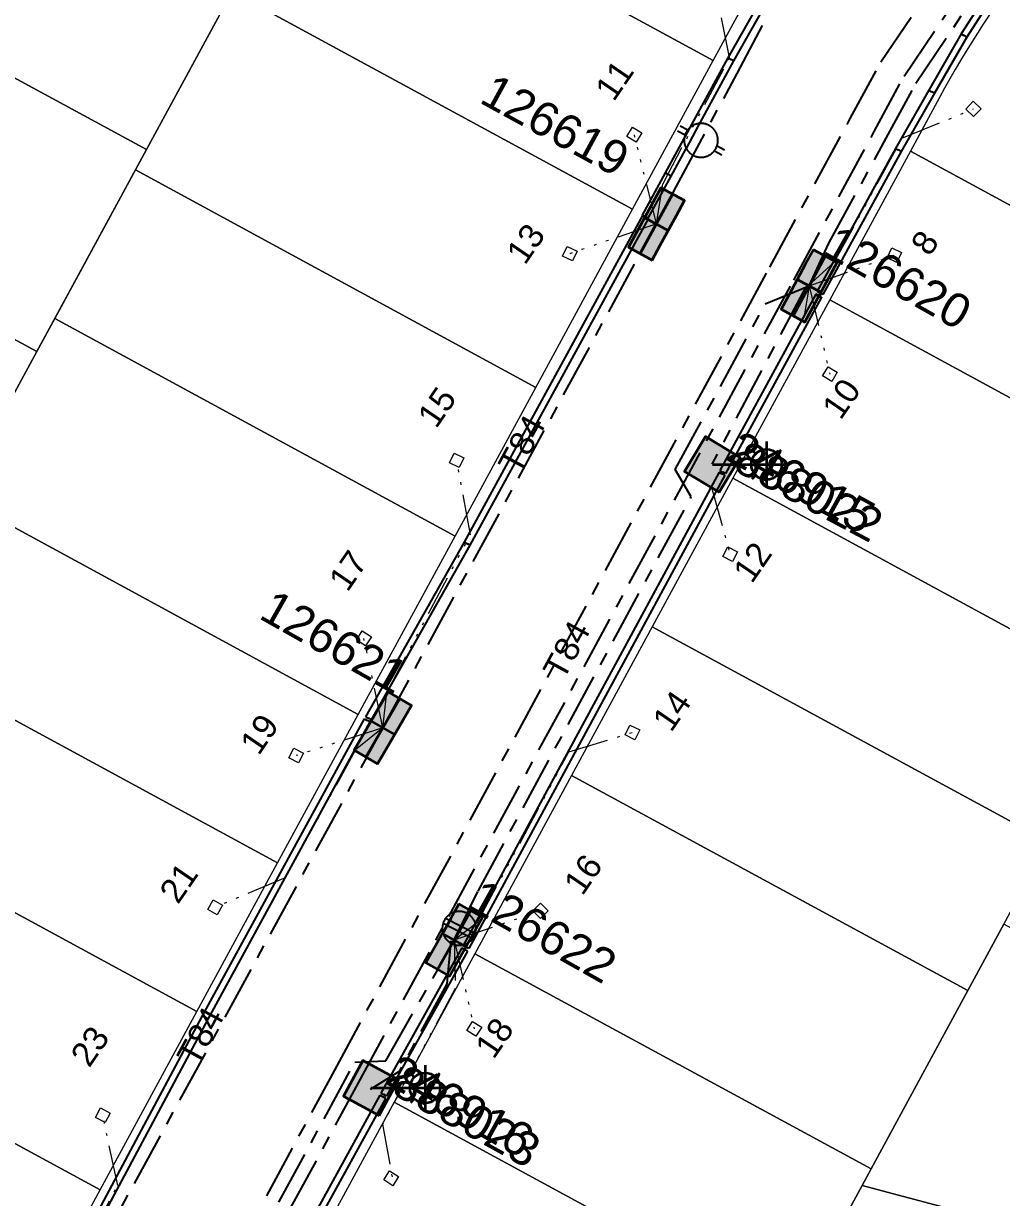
# Model space of a CAD drawing. Header units: metres. Extents: x 293418 to 294566, y 6233478 to 6234177.
# Drawn here: x 293727.5 to 293799.8, y 6233604.6 to 6233691.3 of the extents above; entities that cross this region are included whole.
import ezdxf
from ezdxf.enums import TextEntityAlignment as Align

# ---------------------------------------------------------------- set-up
doc = ezdxf.new("R2010")
doc.units = ezdxf.units.M
doc.linetypes.add('Cable Exist UG', pattern=[7, 4, -1, 1, -1])
doc.linetypes.add('PHANTOMX2', pattern=[6.6, 3, -0.75, 0.2, -0.75, 0.2, -0.75, 0.2, -0.75])
doc.layers.get('0').update_dxf_attribs({"color": 6})
for name, color, linetype, lineweight in [('_User_LV_Exist', 5, 'Continuous', 35), ('Cadastre Land Parcels_SP_EXT', 118, 'Continuous', 15), ('Mains_HV_EXT', 13, 'Continuous', 25), ('Mains_LV_EXT', 163, 'Continuous', 25), ('Mains_LV_SL_EXT', 135, 'Continuous', 25), ('Services_SP_EXT', 42, 'PHANTOMX2', 20)]:
    doc.layers.add(name, color=color, linetype=linetype, lineweight=lineweight)
for name, color, linetype in [('Duct_SP_EXT', 30, 'Continuous'), ('Equip_LV_EXT', 7, 'Continuous'), ('Equip_SP_SL_EXT', 7, 'Continuous'), ('SupportsUG_SP_LV_EXT', 7, 'Continuous'), ('SupportsUG_SP_LV_SL_EXT', 7, 'Continuous')]:
    doc.layers.add(name, color=color, linetype=linetype)
doc.layers.add('Features_HIDE', color=1, linetype='Continuous', plot=False)
doc.styles.add('COLUMN_LABEL', font='arial.ttf', dxfattribs={"height": 2})
doc.styles.add('iecARIAL', font='arial.ttf', dxfattribs={"height": 2})
doc.styles.add('POLE_LABEL', font='arial.ttf', dxfattribs={"height": 2})
doc.styles.add('SL_LABEL', font='arial.ttf', dxfattribs={"height": 2})
doc.styles.get("Standard").update_dxf_attribs({"font": 'arial.ttf'})

# ---------------------------------------------------------------- blocks, each defined once
blk = doc.blocks.new('SL_LANTERN_EXT')
at = {"flags": 9}
for tag, p in [('LRATECODE', (-7.4, 0)), ('LOUTREACHVOCAB', (-7.2, 0)), ('LOUTREACH', (-7, 0)), ('LANTNUMBER', (-6.6, 0)), ('LNEW', (-6.4, 0)), ('LMASTVOCAB', (-6.2, 0)), ('LMAST', (-6, 0)), ('LLAMPVOCAB', (-5.8, 0)), ('LLAMP', (-5.6, 0)), ('LEXIST', (-5.4, 0)), ('LCHARGE3PERCENT', (-5.2, 0)), ('LCHARGE3', (-5, 0)), ('LCHARGE2PERCENT', (-4.8, 0)), ('LCHARGE2', (-4.6, 0)), ('LCHARGE1PERCENT', (-4.4, 0)), ('LCHARGE1', (-4.2, 0)), ('LCATEGORY', (-4, 0)), ('LBRACKETVOCAB', (-3.8, 0)), ('LBRACKET', (-3.6, 0)), ('LKINGHEIGHT', (-3.4, 0)), ('CREPLACE', (-3.2, 0)), ('CREMOVE', (-3, 0)), ('CNUMBER', (-2.8, 0)), ('CNEW', (-2.6, 0)), ('CEXIST', (-2.4, 0)), ('USAGE', (-2.2, 0)), ('STATE', (-2, 0)), ('OWNED_BY', (-1.8, 0)), ('ORIENTATION', (-1.6, 0)), ('OPERATING_VOLTAGE', (-1.4, 0)), ('NO_PHASES', (-1.2, 0)), ('LANTERN_TYPE', (-1, 0)), ('LANTERN_PURPOSE', (-0.8, 0)), ('CONTROL_TYPE', (-0.6, 0)), ('CONSTRUCTED_VOLTAGE', (-0.4, 0))]:
    blk.add_attdef(tag, text='', height=0.001, rotation=270, dxfattribs=at).set_placement(p, align=Align.MIDDLE_LEFT)
at = {"style": 'SL_LABEL', "flags": 9}
blk.add_attdef('STREET_CODE', text='', height=0.001, rotation=270, dxfattribs=at).set_placement((0.001, 0), align=Align.MIDDLE_LEFT)
at = {"flags": 1}
blk.add_attdef('Z', (0, 0), '', height=0.001, rotation=270, dxfattribs=at)
at = {"width": 0.9}
blk.add_attdef('LNUMBER', text='', height=1, dxfattribs=at).set_placement((7, -1), align=Align.MIDDLE_LEFT)
at = {"flags": 9}
for tag, p in [('LREMOVE', (0, -7.6)), ('LREPLACE', (0, -7.8)), ('LTYPE', (0, -8)), ('LTYPEVOCAB', (0, -8.2)), ('LEGEND', (0, -8.4)), ('SUBURB', (0, -8.6)), ('STREETNAME', (0, -8.8)), ('LOCATION', (0, -9)), ('NOTES', (0, -9.2)), ('MAINTAINED_BY', (0, -9.863))]:
    blk.add_attdef(tag, text='', height=0.001, dxfattribs=at).set_placement(p, align=Align.MIDDLE_LEFT)
blk.add_attdef('OPERATED_BY', (0, -9.607), '', height=0.001, dxfattribs=at)
at = {"layer": 'Features_HIDE', "width": 0.9}
blk.add_attdef('ASSET_NUM', text='', height=1, dxfattribs=at).set_placement((7, 1), align=Align.MIDDLE_LEFT)
blk.add_wipeout([(5.688, 0), (5.061, -1.061), (4, -1.688), (2.939, -1.061), (2.313, 0), (2.939, 1.061), (4, 1.687), (5.061, 1.061)])
for p, q in [((2.939, 1.061), (3.205, 0.795)), ((4, 1.687), (4, 0)), ((5.061, 1.061), (4.795, 0.795)), ((0, 0), (4, 0)), ((2.939, -1.061), (3.205, -0.795)), ((4, 0), (5.688, 0)), ((4, 0), (4, -1.688)), ((5.061, -1.061), (4.795, -0.795))]:
    blk.add_line(p, q)
blk.add_circle((4, 0), 1.125)
blk = doc.blocks.new('CCP_EXT')
at = {"flags": 9}
for tag, p in [('STATE', (0, -1.8)), ('USAGE', (0, -1.2)), ('LEGEND', (0, -1.4)), ('LIFE_SUPPORT', (0, -1.6)), ('NOTES', (0, -2))]:
    blk.add_attdef(tag, text='', height=0.2, dxfattribs=at).set_placement(p, align=Align.MIDDLE_LEFT)
blk.add_wipeout([(0, 0.566), (0.566, 0), (0, -0.566), (-0.566, 0)])
blk.add_lwpolyline([(-0.566, 0), (0, 0.566), (0.566, 0), (0, -0.566), (-0.566, 0)])
at = {"flags": 1}
blk.add_attdef('Z', (0, 0), '', height=0.2, dxfattribs=at)
at = {"flags": 9}
for tag, p in [('CCP_TYPE', (0, 0)), ('OPERATING_VOLTAGE', (0, -0.6)), ('ORIENTATION', (0, -0.8)), ('CONSTRUCTED_VOLTAGE', (0, -0.2)), ('NO_PHASES', (0, -0.4)), ('OWNED_BY', (0, -1))]:
    blk.add_attdef(tag, text='', height=0.2, dxfattribs=at).set_placement(p, align=Align.MIDDLE_LEFT)
blk = doc.blocks.new('LV_UG_LINKS_OPEN_EXT')
at = {"layer": 'Equip_LV_EXT'}
for tag, height, flags, p in [('OPERATING_VOLTAGE', 0.2, 9, (3, -2.6)), ('CONSTRUCTED_VOLTAGE', 0.167, 9, (3.167, -1.833)), ('NO_PHASES', 0.167, 9, (3.167, -2)), ('ORIENTATION', 0.2, 9, (3, -2.8)), ('STATE', 0.2, 9, (3, -3)), ('SWITCH_TYPE', 0.2, 9, (3, -3.2)), ('USAGE', 0.2, 9, (3, -3.4)), ('OWNED_BY', 0.2, 9, (3, -3.8)), ('OPERATED_BY', 0.2, 9, (3, -4)), ('NOTES', 0.2, 9, (3, -3.6)), ('MAINTAINED_BY', 0.2, 9, (3, -4.2)), ('NUMBER_OF_PHASES', 0.2, 9, (3, -4.4)), ('TYPE', 0.2, 9, (3, -4.6)), ('Z', 0.2, 1, (3, -4.8))]:
    blk.add_attdef(tag, text='', height=height, dxfattribs=dict(at, flags=flags)).set_placement(p, align=Align.MIDDLE_LEFT)
blk.add_wipeout([(4, 1.25), (3.969, 1.25), (3.939, 1.248), (3.908, 1.247), (3.877, 1.244), (3.847, 1.241), (3.817, 1.236), (3.786, 1.232), (3.756, 1.226), (3.726, 1.22), (3.696, 1.213), (3.667, 1.205), (3.637, 1.196), (3.608, 1.187), (3.579, 1.177), (3.55, 1.166), (3.522, 1.155), (3.493, 1.143), (3.466, 1.13), (3.438, 1.117), (3.411, 1.102), (3.384, 1.088), (3.357, 1.072), (3.331, 1.056), (3.306, 1.039), (3.28, 1.022), (3.255, 1.004), (3.231, 0.985), (3.207, 0.966), (3.184, 0.947), (3.161, 0.926), (3.138, 0.905), (3.116, 0.884), (3.095, 0.862), (3.074, 0.839), (3.053, 0.816), (3.034, 0.793), (3.015, 0.769), (2.996, 0.745), (2.978, 0.72), (2.961, 0.694), (2.944, 0.669), (2.928, 0.643), (2.912, 0.616), (2.898, 0.589), (2.883, 0.562), (2.87, 0.534), (2.857, 0.507), (2.845, 0.478), (2.834, 0.45), (2.823, 0.421), (2.813, 0.392), (2.804, 0.363), (2.795, 0.333), (2.787, 0.304), (2.78, 0.274), (2.774, 0.244), (2.768, 0.214), (2.764, 0.183), (2.759, 0.153), (2.756, 0.123), (2.753, 0.092), (2.752, 0.061), (2.75, 0.031), (2.75, 0), (2.75, -0.031), (2.752, -0.061), (2.753, -0.092), (2.756, -0.123), (2.759, -0.153), (2.764, -0.183), (2.768, -0.214), (2.774, -0.244), (2.78, -0.274), (2.787, -0.304), (2.795, -0.333), (2.804, -0.363), (2.813, -0.392), (2.823, -0.421), (2.834, -0.45), (2.845, -0.478), (2.857, -0.507), (2.87, -0.534), (2.883, -0.562), (2.898, -0.589), (2.912, -0.616), (2.928, -0.643), (2.944, -0.669), (2.961, -0.694), (2.978, -0.72), (2.996, -0.745), (3.015, -0.769), (3.034, -0.793), (3.053, -0.816), (3.074, -0.839), (3.095, -0.862), (3.116, -0.884), (3.138, -0.905), (3.161, -0.926), (3.184, -0.947), (3.207, -0.966), (3.231, -0.985), (3.255, -1.004), (3.28, -1.022), (3.306, -1.039), (3.331, -1.056), (3.357, -1.072), (3.384, -1.088), (3.411, -1.102), (3.438, -1.117), (3.466, -1.13), (3.493, -1.143), (3.522, -1.155), (3.55, -1.166), (3.579, -1.177), (3.608, -1.187), (3.637, -1.196), (3.667, -1.205), (3.696, -1.213), (3.726, -1.22), (3.756, -1.226), (3.786, -1.232), (3.817, -1.236), (3.847, -1.241), (3.877, -1.244), (3.908, -1.247), (3.939, -1.248), (3.969, -1.25), (4, -1.25), (4.031, -1.25), (4.061, -1.248), (4.092, -1.247), (4.123, -1.244), (4.153, -1.241), (4.183, -1.236), (4.214, -1.232), (4.244, -1.226), (4.274, -1.22), (4.304, -1.213), (4.333, -1.205), (4.363, -1.196), (4.392, -1.187), (4.421, -1.177), (4.45, -1.166), (4.478, -1.155), (4.507, -1.143), (4.534, -1.13), (4.562, -1.117), (4.589, -1.102), (4.616, -1.088), (4.643, -1.072), (4.669, -1.056), (4.694, -1.039), (4.72, -1.022), (4.745, -1.004), (4.769, -0.985), (4.793, -0.966), (4.816, -0.947), (4.839, -0.926), (4.862, -0.905), (4.884, -0.884), (4.905, -0.862), (4.926, -0.839), (4.947, -0.816), (4.966, -0.793), (4.985, -0.769), (5.004, -0.745), (5.022, -0.72), (5.039, -0.694), (5.056, -0.669), (5.072, -0.643), (5.088, -0.616), (5.102, -0.589), (5.117, -0.562), (5.13, -0.534), (5.143, -0.507), (5.155, -0.478), (5.166, -0.45), (5.177, -0.421), (5.187, -0.392), (5.196, -0.363), (5.205, -0.333), (5.213, -0.304), (5.22, -0.274), (5.226, -0.244), (5.232, -0.214), (5.236, -0.183), (5.241, -0.153), (5.244, -0.123), (5.247, -0.092), (5.248, -0.061), (5.25, -0.031), (5.25, 0), (5.25, 0.031), (5.248, 0.061), (5.247, 0.092), (5.244, 0.123), (5.241, 0.153), (5.236, 0.183), (5.232, 0.214), (5.226, 0.244), (5.22, 0.274), (5.213, 0.304), (5.205, 0.333), (5.196, 0.363), (5.187, 0.392), (5.177, 0.421), (5.166, 0.45), (5.155, 0.478), (5.143, 0.507), (5.13, 0.534), (5.117, 0.562), (5.102, 0.589), (5.088, 0.616), (5.072, 0.643), (5.056, 0.669), (5.039, 0.694), (5.022, 0.72), (5.004, 0.745), (4.985, 0.769), (4.966, 0.793), (4.947, 0.816), (4.926, 0.839), (4.905, 0.862), (4.884, 0.884), (4.862, 0.905), (4.839, 0.926), (4.816, 0.947), (4.793, 0.966), (4.769, 0.985), (4.745, 1.004), (4.72, 1.022), (4.694, 1.039), (4.669, 1.056), (4.643, 1.072), (4.616, 1.088), (4.589, 1.102), (4.562, 1.117), (4.534, 1.13), (4.507, 1.143), (4.478, 1.155), (4.45, 1.166), (4.421, 1.177), (4.392, 1.187), (4.363, 1.196), (4.333, 1.205), (4.304, 1.213), (4.274, 1.22), (4.244, 1.226), (4.214, 1.232), (4.183, 1.236), (4.153, 1.241), (4.123, 1.244), (4.092, 1.247), (4.061, 1.248), (4.031, 1.25)]).dxf.layer = 'Equip_LV_EXT'
for p, q in [((3.792, 1.863), (3.792, 1.232)), ((4.208, 1.863), (4.208, 1.232)), ((3.792, -1.232), (3.792, -1.863)), ((4.208, -1.232), (4.208, -1.863))]:
    blk.add_line(p, q, dxfattribs=at)
at = {"layer": 'Equip_LV_EXT', "flags": 128}
blk.add_lwpolyline([(4, 1.25), (3.969, 1.25), (3.939, 1.248), (3.908, 1.247), (3.877, 1.244), (3.847, 1.241), (3.817, 1.236), (3.786, 1.232), (3.756, 1.226), (3.726, 1.22), (3.696, 1.213), (3.667, 1.205), (3.637, 1.196), (3.608, 1.187), (3.579, 1.177), (3.55, 1.166), (3.522, 1.155), (3.493, 1.143), (3.466, 1.13), (3.438, 1.117), (3.411, 1.102), (3.384, 1.088), (3.357, 1.072), (3.331, 1.056), (3.306, 1.039), (3.28, 1.022), (3.255, 1.004), (3.231, 0.985), (3.207, 0.966), (3.184, 0.947), (3.161, 0.926), (3.138, 0.905), (3.116, 0.884), (3.095, 0.862), (3.074, 0.839), (3.053, 0.816), (3.034, 0.793), (3.015, 0.769), (2.996, 0.745), (2.978, 0.72), (2.961, 0.694), (2.944, 0.669), (2.928, 0.643), (2.912, 0.616), (2.898, 0.589), (2.883, 0.562), (2.87, 0.534), (2.857, 0.507), (2.845, 0.478), (2.834, 0.45), (2.823, 0.421), (2.813, 0.392), (2.804, 0.363), (2.795, 0.333), (2.787, 0.304), (2.78, 0.274), (2.774, 0.244), (2.768, 0.214), (2.764, 0.183), (2.759, 0.153), (2.756, 0.123), (2.753, 0.092), (2.752, 0.061), (2.75, 0.031), (2.75, 0), (2.75, -0.031), (2.752, -0.061), (2.753, -0.092), (2.756, -0.123), (2.759, -0.153), (2.764, -0.183), (2.768, -0.214), (2.774, -0.244), (2.78, -0.274), (2.787, -0.304), (2.795, -0.333), (2.804, -0.363), (2.813, -0.392), (2.823, -0.421), (2.834, -0.45), (2.845, -0.478), (2.857, -0.507), (2.87, -0.534), (2.883, -0.562), (2.898, -0.589), (2.912, -0.616), (2.928, -0.643), (2.944, -0.669), (2.961, -0.694), (2.978, -0.72), (2.996, -0.745), (3.015, -0.769), (3.034, -0.793), (3.053, -0.816), (3.074, -0.839), (3.095, -0.862), (3.116, -0.884), (3.138, -0.905), (3.161, -0.926), (3.184, -0.947), (3.207, -0.966), (3.231, -0.985), (3.255, -1.004), (3.28, -1.022), (3.306, -1.039), (3.331, -1.056), (3.357, -1.072), (3.384, -1.088), (3.411, -1.102), (3.438, -1.117), (3.466, -1.13), (3.493, -1.143), (3.522, -1.155), (3.55, -1.166), (3.579, -1.177), (3.608, -1.187), (3.637, -1.196), (3.667, -1.205), (3.696, -1.213), (3.726, -1.22), (3.756, -1.226), (3.786, -1.232), (3.817, -1.236), (3.847, -1.241), (3.877, -1.244), (3.908, -1.247), (3.939, -1.248), (3.969, -1.25), (4, -1.25), (4.031, -1.25), (4.061, -1.248), (4.092, -1.247), (4.123, -1.244), (4.153, -1.241), (4.183, -1.236), (4.214, -1.232), (4.244, -1.226), (4.274, -1.22), (4.304, -1.213), (4.333, -1.205), (4.363, -1.196), (4.392, -1.187), (4.421, -1.177), (4.45, -1.166), (4.478, -1.155), (4.507, -1.143), (4.534, -1.13), (4.562, -1.117), (4.589, -1.102), (4.616, -1.088), (4.643, -1.072), (4.669, -1.056), (4.694, -1.039), (4.72, -1.022), (4.745, -1.004), (4.769, -0.985), (4.793, -0.966), (4.816, -0.947), (4.839, -0.926), (4.862, -0.905), (4.884, -0.884), (4.905, -0.862), (4.926, -0.839), (4.947, -0.816), (4.966, -0.793), (4.985, -0.769), (5.004, -0.745), (5.022, -0.72), (5.039, -0.694), (5.056, -0.669), (5.072, -0.643), (5.088, -0.616), (5.102, -0.589), (5.117, -0.562), (5.13, -0.534), (5.143, -0.507), (5.155, -0.478), (5.166, -0.45), (5.177, -0.421), (5.187, -0.392), (5.196, -0.363), (5.205, -0.333), (5.213, -0.304), (5.22, -0.274), (5.226, -0.244), (5.232, -0.214), (5.236, -0.183), (5.241, -0.153), (5.244, -0.123), (5.247, -0.092), (5.248, -0.061), (5.25, -0.031), (5.25, 0), (5.25, 0.031), (5.248, 0.061), (5.247, 0.092), (5.244, 0.123), (5.241, 0.153), (5.236, 0.183), (5.232, 0.214), (5.226, 0.244), (5.22, 0.274), (5.213, 0.304), (5.205, 0.333), (5.196, 0.363), (5.187, 0.392), (5.177, 0.421), (5.166, 0.45), (5.155, 0.478), (5.143, 0.507), (5.13, 0.534), (5.117, 0.562), (5.102, 0.589), (5.088, 0.616), (5.072, 0.643), (5.056, 0.669), (5.039, 0.694), (5.022, 0.72), (5.004, 0.745), (4.985, 0.769), (4.966, 0.793), (4.947, 0.816), (4.926, 0.839), (4.905, 0.862), (4.884, 0.884), (4.862, 0.905), (4.839, 0.926), (4.816, 0.947), (4.793, 0.966), (4.769, 0.985), (4.745, 1.004), (4.72, 1.022), (4.694, 1.039), (4.669, 1.056), (4.643, 1.072), (4.616, 1.088), (4.589, 1.102), (4.562, 1.117), (4.534, 1.13), (4.507, 1.143), (4.478, 1.155), (4.45, 1.166), (4.421, 1.177), (4.392, 1.187), (4.363, 1.196), (4.333, 1.205), (4.304, 1.213), (4.274, 1.22), (4.244, 1.226), (4.214, 1.232), (4.183, 1.236), (4.153, 1.241), (4.123, 1.244), (4.092, 1.247), (4.061, 1.248), (4.031, 1.25)], close=True, dxfattribs=at)
at = {"layer": 'Equip_LV_EXT', "flags": 9}
blk.add_attdef('ACTUAL_STATUS', text='', height=0.167, dxfattribs=at).set_placement((3.167, -1.667), align=Align.MIDDLE_LEFT)
blk = doc.blocks.new('LV_UG_LINKS_CLOSED_EXT')
at = {"layer": 'Equip_LV_EXT'}
for tag, flags, p in [('ACTUAL_STATUS', 9, (3, -2)), ('OPERATING_VOLTAGE', 9, (3, -2.6)), ('CONSTRUCTED_VOLTAGE', 9, (3, -2.2)), ('NO_PHASES', 9, (3, -2.4)), ('ORIENTATION', 9, (3, -2.8)), ('STATE', 9, (3, -3)), ('SWITCH_TYPE', 9, (3, -3.2)), ('USAGE', 9, (3, -3.4)), ('OWNED_BY', 9, (3, -3.8)), ('OPERATED_BY', 9, (3, -4)), ('NOTES', 9, (3, -3.6)), ('MAINTAINED_BY', 9, (3, -4.2)), ('NUMBER_OF_PHASES', 9, (3, -4.4)), ('TYPE', 9, (3, -4.6)), ('Z', 1, (3, -4.8))]:
    blk.add_attdef(tag, text='', height=0.2, dxfattribs=dict(at, flags=flags)).set_placement(p, align=Align.MIDDLE_LEFT)
blk.add_wipeout([(4, 1.25), (3.969, 1.25), (3.939, 1.248), (3.908, 1.247), (3.877, 1.244), (3.847, 1.241), (3.817, 1.236), (3.786, 1.232), (3.756, 1.226), (3.726, 1.22), (3.696, 1.213), (3.667, 1.205), (3.637, 1.196), (3.608, 1.187), (3.579, 1.177), (3.55, 1.166), (3.522, 1.155), (3.493, 1.143), (3.466, 1.13), (3.438, 1.117), (3.411, 1.102), (3.384, 1.088), (3.357, 1.072), (3.331, 1.056), (3.306, 1.039), (3.28, 1.022), (3.255, 1.004), (3.231, 0.985), (3.207, 0.966), (3.184, 0.947), (3.161, 0.926), (3.138, 0.905), (3.116, 0.884), (3.095, 0.862), (3.074, 0.839), (3.053, 0.816), (3.034, 0.793), (3.015, 0.769), (2.996, 0.745), (2.978, 0.72), (2.961, 0.694), (2.944, 0.669), (2.928, 0.643), (2.912, 0.616), (2.898, 0.589), (2.883, 0.562), (2.87, 0.534), (2.857, 0.507), (2.845, 0.478), (2.834, 0.45), (2.823, 0.421), (2.813, 0.392), (2.804, 0.363), (2.795, 0.333), (2.787, 0.304), (2.78, 0.274), (2.774, 0.244), (2.768, 0.214), (2.764, 0.183), (2.759, 0.153), (2.756, 0.123), (2.753, 0.092), (2.752, 0.061), (2.75, 0.031), (2.75, 0), (2.75, -0.031), (2.752, -0.061), (2.753, -0.092), (2.756, -0.123), (2.759, -0.153), (2.764, -0.183), (2.768, -0.214), (2.774, -0.244), (2.78, -0.274), (2.787, -0.304), (2.795, -0.333), (2.804, -0.363), (2.813, -0.392), (2.823, -0.421), (2.834, -0.45), (2.845, -0.478), (2.857, -0.507), (2.87, -0.534), (2.883, -0.562), (2.898, -0.589), (2.912, -0.616), (2.928, -0.643), (2.944, -0.669), (2.961, -0.694), (2.978, -0.72), (2.996, -0.745), (3.015, -0.769), (3.034, -0.793), (3.053, -0.816), (3.074, -0.839), (3.095, -0.862), (3.116, -0.884), (3.138, -0.905), (3.161, -0.926), (3.184, -0.947), (3.207, -0.966), (3.231, -0.985), (3.255, -1.004), (3.28, -1.022), (3.306, -1.039), (3.331, -1.056), (3.357, -1.072), (3.384, -1.088), (3.411, -1.102), (3.438, -1.117), (3.466, -1.13), (3.493, -1.143), (3.522, -1.155), (3.55, -1.166), (3.579, -1.177), (3.608, -1.187), (3.637, -1.196), (3.667, -1.205), (3.696, -1.213), (3.726, -1.22), (3.756, -1.226), (3.786, -1.232), (3.817, -1.236), (3.847, -1.241), (3.877, -1.244), (3.908, -1.247), (3.939, -1.248), (3.969, -1.25), (4, -1.25), (4.031, -1.25), (4.061, -1.248), (4.092, -1.247), (4.123, -1.244), (4.153, -1.241), (4.183, -1.236), (4.214, -1.232), (4.244, -1.226), (4.274, -1.22), (4.304, -1.213), (4.333, -1.205), (4.363, -1.196), (4.392, -1.187), (4.421, -1.177), (4.45, -1.166), (4.478, -1.155), (4.507, -1.143), (4.534, -1.13), (4.562, -1.117), (4.589, -1.102), (4.616, -1.088), (4.643, -1.072), (4.669, -1.056), (4.694, -1.039), (4.72, -1.022), (4.745, -1.004), (4.769, -0.985), (4.793, -0.966), (4.816, -0.947), (4.839, -0.926), (4.862, -0.905), (4.884, -0.884), (4.905, -0.862), (4.926, -0.839), (4.947, -0.816), (4.966, -0.793), (4.985, -0.769), (5.004, -0.745), (5.022, -0.72), (5.039, -0.694), (5.056, -0.669), (5.072, -0.643), (5.088, -0.616), (5.102, -0.589), (5.117, -0.562), (5.13, -0.534), (5.143, -0.507), (5.155, -0.478), (5.166, -0.45), (5.177, -0.421), (5.187, -0.392), (5.196, -0.363), (5.205, -0.333), (5.213, -0.304), (5.22, -0.274), (5.226, -0.244), (5.232, -0.214), (5.236, -0.183), (5.241, -0.153), (5.244, -0.123), (5.247, -0.092), (5.248, -0.061), (5.25, -0.031), (5.25, 0), (5.25, 0.031), (5.248, 0.061), (5.247, 0.092), (5.244, 0.123), (5.241, 0.153), (5.236, 0.183), (5.232, 0.214), (5.226, 0.244), (5.22, 0.274), (5.213, 0.304), (5.205, 0.333), (5.196, 0.363), (5.187, 0.392), (5.177, 0.421), (5.166, 0.45), (5.155, 0.478), (5.143, 0.507), (5.13, 0.534), (5.117, 0.562), (5.102, 0.589), (5.088, 0.616), (5.072, 0.643), (5.056, 0.669), (5.039, 0.694), (5.022, 0.72), (5.004, 0.745), (4.985, 0.769), (4.966, 0.793), (4.947, 0.816), (4.926, 0.839), (4.905, 0.862), (4.884, 0.884), (4.862, 0.905), (4.839, 0.926), (4.816, 0.947), (4.793, 0.966), (4.769, 0.985), (4.745, 1.004), (4.72, 1.022), (4.694, 1.039), (4.669, 1.056), (4.643, 1.072), (4.616, 1.088), (4.589, 1.102), (4.562, 1.117), (4.534, 1.13), (4.507, 1.143), (4.478, 1.155), (4.45, 1.166), (4.421, 1.177), (4.392, 1.187), (4.363, 1.196), (4.333, 1.205), (4.304, 1.213), (4.274, 1.22), (4.244, 1.226), (4.214, 1.232), (4.183, 1.236), (4.153, 1.241), (4.123, 1.244), (4.092, 1.247), (4.061, 1.248), (4.031, 1.25)]).dxf.layer = 'Equip_LV_EXT'
for p, q in [((3.792, 1.232), (3.792, -1.232)), ((4.208, 1.232), (4.208, -1.232))]:
    blk.add_line(p, q, dxfattribs=at)
at = {"layer": 'Equip_LV_EXT', "flags": 128}
blk.add_lwpolyline([(4, 1.25), (3.969, 1.25), (3.939, 1.248), (3.908, 1.247), (3.877, 1.244), (3.847, 1.241), (3.817, 1.236), (3.786, 1.232), (3.756, 1.226), (3.726, 1.22), (3.696, 1.213), (3.667, 1.205), (3.637, 1.196), (3.608, 1.187), (3.579, 1.177), (3.55, 1.166), (3.522, 1.155), (3.493, 1.143), (3.466, 1.13), (3.438, 1.117), (3.411, 1.102), (3.384, 1.088), (3.357, 1.072), (3.331, 1.056), (3.306, 1.039), (3.28, 1.022), (3.255, 1.004), (3.231, 0.985), (3.207, 0.966), (3.184, 0.947), (3.161, 0.926), (3.138, 0.905), (3.116, 0.884), (3.095, 0.862), (3.074, 0.839), (3.053, 0.816), (3.034, 0.793), (3.015, 0.769), (2.996, 0.745), (2.978, 0.72), (2.961, 0.694), (2.944, 0.669), (2.928, 0.643), (2.912, 0.616), (2.898, 0.589), (2.883, 0.562), (2.87, 0.534), (2.857, 0.507), (2.845, 0.478), (2.834, 0.45), (2.823, 0.421), (2.813, 0.392), (2.804, 0.363), (2.795, 0.333), (2.787, 0.304), (2.78, 0.274), (2.774, 0.244), (2.768, 0.214), (2.764, 0.183), (2.759, 0.153), (2.756, 0.123), (2.753, 0.092), (2.752, 0.061), (2.75, 0.031), (2.75, 0), (2.75, -0.031), (2.752, -0.061), (2.753, -0.092), (2.756, -0.123), (2.759, -0.153), (2.764, -0.183), (2.768, -0.214), (2.774, -0.244), (2.78, -0.274), (2.787, -0.304), (2.795, -0.333), (2.804, -0.363), (2.813, -0.392), (2.823, -0.421), (2.834, -0.45), (2.845, -0.478), (2.857, -0.507), (2.87, -0.534), (2.883, -0.562), (2.898, -0.589), (2.912, -0.616), (2.928, -0.643), (2.944, -0.669), (2.961, -0.694), (2.978, -0.72), (2.996, -0.745), (3.015, -0.769), (3.034, -0.793), (3.053, -0.816), (3.074, -0.839), (3.095, -0.862), (3.116, -0.884), (3.138, -0.905), (3.161, -0.926), (3.184, -0.947), (3.207, -0.966), (3.231, -0.985), (3.255, -1.004), (3.28, -1.022), (3.306, -1.039), (3.331, -1.056), (3.357, -1.072), (3.384, -1.088), (3.411, -1.102), (3.438, -1.117), (3.466, -1.13), (3.493, -1.143), (3.522, -1.155), (3.55, -1.166), (3.579, -1.177), (3.608, -1.187), (3.637, -1.196), (3.667, -1.205), (3.696, -1.213), (3.726, -1.22), (3.756, -1.226), (3.786, -1.232), (3.817, -1.236), (3.847, -1.241), (3.877, -1.244), (3.908, -1.247), (3.939, -1.248), (3.969, -1.25), (4, -1.25), (4.031, -1.25), (4.061, -1.248), (4.092, -1.247), (4.123, -1.244), (4.153, -1.241), (4.183, -1.236), (4.214, -1.232), (4.244, -1.226), (4.274, -1.22), (4.304, -1.213), (4.333, -1.205), (4.363, -1.196), (4.392, -1.187), (4.421, -1.177), (4.45, -1.166), (4.478, -1.155), (4.507, -1.143), (4.534, -1.13), (4.562, -1.117), (4.589, -1.102), (4.616, -1.088), (4.643, -1.072), (4.669, -1.056), (4.694, -1.039), (4.72, -1.022), (4.745, -1.004), (4.769, -0.985), (4.793, -0.966), (4.816, -0.947), (4.839, -0.926), (4.862, -0.905), (4.884, -0.884), (4.905, -0.862), (4.926, -0.839), (4.947, -0.816), (4.966, -0.793), (4.985, -0.769), (5.004, -0.745), (5.022, -0.72), (5.039, -0.694), (5.056, -0.669), (5.072, -0.643), (5.088, -0.616), (5.102, -0.589), (5.117, -0.562), (5.13, -0.534), (5.143, -0.507), (5.155, -0.478), (5.166, -0.45), (5.177, -0.421), (5.187, -0.392), (5.196, -0.363), (5.205, -0.333), (5.213, -0.304), (5.22, -0.274), (5.226, -0.244), (5.232, -0.214), (5.236, -0.183), (5.241, -0.153), (5.244, -0.123), (5.247, -0.092), (5.248, -0.061), (5.25, -0.031), (5.25, 0), (5.25, 0.031), (5.248, 0.061), (5.247, 0.092), (5.244, 0.123), (5.241, 0.153), (5.236, 0.183), (5.232, 0.214), (5.226, 0.244), (5.22, 0.274), (5.213, 0.304), (5.205, 0.333), (5.196, 0.363), (5.187, 0.392), (5.177, 0.421), (5.166, 0.45), (5.155, 0.478), (5.143, 0.507), (5.13, 0.534), (5.117, 0.562), (5.102, 0.589), (5.088, 0.616), (5.072, 0.643), (5.056, 0.669), (5.039, 0.694), (5.022, 0.72), (5.004, 0.745), (4.985, 0.769), (4.966, 0.793), (4.947, 0.816), (4.926, 0.839), (4.905, 0.862), (4.884, 0.884), (4.862, 0.905), (4.839, 0.926), (4.816, 0.947), (4.793, 0.966), (4.769, 0.985), (4.745, 1.004), (4.72, 1.022), (4.694, 1.039), (4.669, 1.056), (4.643, 1.072), (4.616, 1.088), (4.589, 1.102), (4.562, 1.117), (4.534, 1.13), (4.507, 1.143), (4.478, 1.155), (4.45, 1.166), (4.421, 1.177), (4.392, 1.187), (4.363, 1.196), (4.333, 1.205), (4.304, 1.213), (4.274, 1.22), (4.244, 1.226), (4.214, 1.232), (4.183, 1.236), (4.153, 1.241), (4.123, 1.244), (4.092, 1.247), (4.061, 1.248), (4.031, 1.25)], close=True, dxfattribs=at)
blk = doc.blocks.new('PILLAR_EXT')
blk.add_hatch(color=256).paths.add_polyline_path([(-2.5, 1), (-2.5, -1), (2.5, -1), (2.5, 1)])
for p, q in [((0, 1), (0, -1)), ((-2.5, 0), (2.5, 0))]:
    blk.add_line(p, q)
at = {"ltscale": 10}
blk.add_line((2.5, 0), (-2.5, 0), dxfattribs=at)
blk.add_lwpolyline([(-2.5, -1), (-1.25, -1), (1.25, -1), (2.5, -1), (2.5, 1), (-2.5, 1)], close=True)
at = {"width": 0.9, "flags": 8}
blk.add_attdef('ASSET_NUM', text='', height=2, rotation=90, dxfattribs=at).set_placement((-2, 4), align=Align.MIDDLE_LEFT)
for tag, p, flags in [('OWNED_BY', (0, -0.2), 9), ('STATE', (0, -0.4), 9), ('SUPPORT_TYPE', (0, -0.6), 9), ('USAGE', (0, -0.8), 9), ('LEGEND', (0, -1), 9), ('STREETNAME', (0, -1.8), 9), ('LOCATION', (0, -1.2), 9), ('NOTES', (0, -1.4), 9), ('PARENT', (0, -1.6), 9), ('SUBURB', (0, -2), 1)]:
    blk.add_attdef(tag, p, '', height=0.2, dxfattribs=dict(flags=flags))
blk = doc.blocks.new('COLUMN_EXT')
blk.add_hatch(color=256).paths.add_polyline_path([(1.5, -1.5), (1.5, 1.5), (-1.5, 1.5), (-1.5, -1.5)])
blk.add_lwpolyline([(1.5, 1.5), (-1.5, 1.5), (-1.5, -1.5), (1.5, -1.5)], close=True)
at = {"flags": 9}
for tag, p in [('SUBURB', (-1.813, 1.8)), ('NOTES', (-1.813, 2)), ('STREETNAME', (-1.813, 1.6)), ('LOCATION', (-1.813, 1.4)), ('LEGEND', (-1.813, 1.2)), ('USAGE', (-1.813, 1)), ('STATE', (-1.813, 0.8)), ('COLUMN_TYPE', (-1.813, 0.4)), ('OWNED_BY', (-1.813, 0.6))]:
    blk.add_attdef(tag, text='', height=0.2, rotation=180, dxfattribs=at).set_placement(p, align=Align.MIDDLE_LEFT)
at = {"flags": 1}
blk.add_attdef('Z', (-1.813, 2.351), '', height=0.2, rotation=180, dxfattribs=at)
at = {"flags": 9}
for tag, style, p in [('STRUCTURE_PLANT_NUMBER', 'POLE_LABEL', (-1.813, -0.031)), ('STREET_CODE', 'COLUMN_LABEL', (-1.813, 0.2))]:
    blk.add_attdef(tag, text='', height=0.2, rotation=180, dxfattribs=dict(at, style=style)).set_placement(p, align=Align.MIDDLE_LEFT)
at = {"style": 'COLUMN_LABEL', "width": 0.9, "flags": 8}
blk.add_attdef('ASSET_NUM', text='', height=2, rotation=270, dxfattribs=at).set_placement((2, -4), align=Align.MIDDLE_LEFT)

msp = doc.modelspace()

# ---------------------------------------------------------------- linework, layer by layer
at = {"layer": 'Cadastre Land Parcels_SP_EXT', "linetype": 'Continuous'}
for points in [[(293781.192, 6233693.501), (293781.572, 6233694.193), (293781.958, 6233694.883), (293782.349, 6233695.57), (293782.746, 6233696.253), (293783.149, 6233696.932), (293783.559, 6233697.609), (293783.973, 6233698.282), (293784.393, 6233698.951), (293784.819, 6233699.617), (293785.251, 6233700.279), (293785.688, 6233700.937), (293757.814, 6233719.603), (293751.887, 6233710.116), (293748.934, 6233704.679), (293778.534, 6233688.605), (293781.192, 6233693.501)], [(293743.787, 6233695.201), (293714.783, 6233710.95), (293707.624, 6233697.767), (293736.629, 6233682.018), (293743.787, 6233695.201)], [(293778.534, 6233688.605), (293748.934, 6233704.679), (293743.787, 6233695.201), (293742.969, 6233693.694), (293772.568, 6233677.619), (293778.534, 6233688.605)], [(293834.983, 6233674.104), (293803.635, 6233698.279), (293803.136, 6233697.668), (293802.643, 6233697.051), (293802.157, 6233696.43), (293801.677, 6233695.804), (293801.203, 6233695.173), (293800.734, 6233694.537), (293800.273, 6233693.896), (293799.818, 6233693.251), (293799.37, 6233692.6), (293798.929, 6233691.946), (293798.494, 6233691.287), (293798.065, 6233690.624), (293797.644, 6233689.957), (293797.229, 6233689.285), (293796.821, 6233688.609), (293796.42, 6233687.929), (293796.026, 6233687.244), (293795.638, 6233686.556), (293795.258, 6233685.864), (293793.106, 6233681.9), (293825.239, 6233664.452), (293834.983, 6233674.104)], [(293736.629, 6233682.018), (293707.624, 6233697.767), (293699.511, 6233682.825), (293728.516, 6233667.077), (293736.629, 6233682.018)], [(293772.568, 6233677.619), (293742.969, 6233693.694), (293736.629, 6233682.018), (293735.81, 6233680.511), (293765.41, 6233664.435), (293772.568, 6233677.619)], [(293728.516, 6233667.077), (293699.511, 6233682.825), (293691.16, 6233667.444), (293720.164, 6233651.696), (293728.516, 6233667.077)], [(293823.601, 6233662.83), (293825.239, 6233664.452), (293793.106, 6233681.9), (293787.141, 6233670.914), (293817.174, 6233654.602), (293823.601, 6233662.83)], [(293765.41, 6233664.435), (293735.81, 6233680.511), (293729.845, 6233669.525), (293759.444, 6233653.449), (293765.41, 6233664.435)], [(293814.055, 6233650.606), (293817.174, 6233654.602), (293787.141, 6233670.914), (293779.983, 6233657.731), (293809.282, 6233641.819), (293814.055, 6233650.606)], [(293759.444, 6233653.449), (293729.845, 6233669.525), (293728.516, 6233667.077), (293722.686, 6233656.34), (293752.286, 6233640.265), (293759.444, 6233653.449)], [(293807.176, 6233637.938), (293809.282, 6233641.819), (293779.983, 6233657.731), (293774.018, 6233646.744), (293803.318, 6233630.834), (293807.176, 6233637.938)], [(293752.286, 6233640.265), (293722.686, 6233656.34), (293720.164, 6233651.696), (293716.721, 6233645.354), (293746.321, 6233629.279), (293752.286, 6233640.265)], [(293800.019, 6233624.756), (293803.318, 6233630.834), (293774.018, 6233646.744), (293768.052, 6233635.758), (293797.354, 6233619.848), (293800.019, 6233624.756)], [(293746.321, 6233629.279), (293716.721, 6233645.354), (293714.199, 6233640.709), (293710.756, 6233634.368), (293740.354, 6233618.293), (293746.321, 6233629.279)], [(293797.354, 6233619.848), (293768.052, 6233635.758), (293760.895, 6233622.575), (293790.197, 6233606.665), (293797.354, 6233619.848)], [(293740.354, 6233618.293), (293710.756, 6233634.368), (293707.04, 6233627.526), (293703.597, 6233621.185), (293733.196, 6233605.11), (293740.354, 6233618.293)], [(293829.324, 6233608.847), (293800.019, 6233624.756), (293797.354, 6233619.848), (293790.197, 6233606.665), (293789.536, 6233605.449), (293822.684, 6233596.618), (293829.324, 6233608.847)], [(293789.536, 6233605.449), (293790.197, 6233606.665), (293760.895, 6233622.575), (293754.93, 6233611.589), (293784.232, 6233595.679), (293789.536, 6233605.449)], [(293733.196, 6233605.11), (293703.597, 6233621.185), (293699.882, 6233614.342), (293697.633, 6233610.199), (293727.231, 6233594.124), (293733.196, 6233605.11)], [(293784.232, 6233595.679), (293754.93, 6233611.589), (293745.371, 6233593.983), (293758.242, 6233590.75), (293772.331, 6233587.209), (293778.758, 6233585.595), (293784.232, 6233595.679)]]:
    msp.add_lwpolyline(points, close=True, dxfattribs=at)
msp.add_lwpolyline([(293822.684, 6233596.618), (293789.536, 6233605.449), (293784.232, 6233595.679)], dxfattribs=at)
at = {"layer": 'Duct_SP_EXT'}
for p, q in [((293779.624, 6233688.797), (293784.543, 6233697.455)), ((293780.043, 6233688.564), (293784.954, 6233697.205)), ((293799.273, 6233694.315), (293796.864, 6233690.569)), ((293799.668, 6233694.043), (293797.274, 6233690.319)), ((293796.864, 6233690.569), (293794.471, 6233686.41)), ((293797.274, 6233690.319), (293794.887, 6233686.171)), ((293796.864, 6233690.569), (293797.069, 6233690.444)), ((293797.274, 6233690.319), (293797.069, 6233690.444)), ((293779.624, 6233688.797), (293779.833, 6233688.68)), ((293780.043, 6233688.564), (293779.833, 6233688.68)), ((293794.471, 6233686.41), (293791.996, 6233682.102)), ((293794.887, 6233686.171), (293792.414, 6233681.867)), ((293794.471, 6233686.41), (293794.679, 6233686.291)), ((293794.887, 6233686.171), (293794.679, 6233686.291)), ((293791.996, 6233682.102), (293792.205, 6233681.985)), ((293792.414, 6233681.867), (293792.205, 6233681.985)), ((293773.724, 6233676.934), (293775.419, 6233680.055)), ((293775.419, 6233680.055), (293775.208, 6233680.17)), ((293773.303, 6233677.163), (293773.514, 6233677.049)), ((293773.322, 6233677.135), (293773.533, 6233677.02)), ((293773.724, 6233676.934), (293773.514, 6233677.049)), ((293773.744, 6233676.905), (293773.533, 6233677.02)), ((293786.118, 6233671.357), (293786.079, 6233671.286)), ((293786.079, 6233671.286), (293786.289, 6233671.171)), ((293786.118, 6233671.357), (293786.328, 6233671.241)), ((293786.21, 6233671.538), (293786.421, 6233671.423)), ((293786.539, 6233671.125), (293786.328, 6233671.241)), ((293786.631, 6233671.307), (293786.421, 6233671.423)), ((293786.5, 6233671.055), (293786.289, 6233671.171)), ((293786.539, 6233671.125), (293786.5, 6233671.055)), ((293779.021, 6233658.288), (293779.232, 6233658.173)), ((293778.962, 6233658.171), (293779.173, 6233658.057)), ((293779.385, 6233657.943), (293779.173, 6233658.057)), ((293779.443, 6233658.059), (293779.232, 6233658.173)), ((293760.146, 6233652.995), (293760.355, 6233652.878)), ((293760.565, 6233652.762), (293760.355, 6233652.878)), ((293752.836, 6233640.092), (293753.044, 6233639.974)), ((293752.75, 6233639.936), (293752.96, 6233639.821)), ((293753.171, 6233639.706), (293752.96, 6233639.821)), ((293753.253, 6233639.855), (293753.044, 6233639.974)), ((293740.772, 6233617.971), (293740.983, 6233617.857)), ((293741.195, 6233617.743), (293740.983, 6233617.857)), ((293753.956, 6233612.272), (293754.166, 6233612.155)), ((293753.906, 6233612.114), (293754.116, 6233611.999)), ((293754.327, 6233611.883), (293754.116, 6233611.999)), ((293754.376, 6233612.038), (293754.166, 6233612.155))]:
    msp.add_line(p, q, dxfattribs=at)
at = {"layer": 'Mains_LV_SL_EXT', "linetype": 'Cable Exist UG'}
msp.add_lwpolyline([(293785.365, 6233671.877), (293778.417, 6233658.768)], dxfattribs=at)

# ---------------------------------------------------------------- texts
at = {"layer": 'Features_HIDE'}
for s, rotation, p in [('11', 55.53205, (293771.17, 6233685.491)), ('13', 55.53364, (293764.608, 6233673.407)), ('8', 55.53561, (293794.511, 6233674.046)), ('15', 55.53205, (293758.045, 6233661.321)), ('10', 55.53364, (293787.945, 6233661.95)), ('17', 55.53569, (293751.483, 6233649.236)), ('12', 55.53806, (293781.381, 6233649.858)), ('14', 55.53205, (293775.416, 6233638.872)), ('19', 55.53561, (293744.922, 6233637.151)), ('16', 55.53662, (293768.855, 6233626.788)), ('21', 55.52848, (293738.957, 6233626.165)), ('18', 55.53561, (293762.293, 6233614.702)), ('23', 55.53364, (293732.394, 6233614.081))]:
    msp.add_text(s, height=1.8, rotation=rotation, dxfattribs=at).set_placement(p)
at = {"layer": 'Mains_LV_EXT'}
for rotation, p in [(61.49862, (293764.13, 6233657.911)), (61.49869, (293767.443, 6233642.705)), (61.4987, (293740.37, 6233614.151))]:
    msp.add_text('T84', height=1.8, rotation=rotation, dxfattribs=at).set_placement(p)

# ---------------------------------------------------------------- next in the draw order: block references
at = {"layer": 'Equip_LV_EXT'}
for name, p, rotation in [('LV_UG_LINKS_OPEN_EXT', (293775.718, 6233679.183), 61.45535042547117), ('LV_UG_LINKS_CLOSED_EXT', (293757.933, 6233620.883), 62.98704073961236)]:
    msp.add_blockref(name, p, dxfattribs=dict(at, rotation=rotation))
at = {"layer": 'Services_SP_EXT'}
for p, rotation in [((293797.77, 6233685.014), 181.1549426056327), ((293772.698, 6233683.108), 283.4553506093582), ((293767.93, 6233674.317), 19.45535076260449), ((293791.916, 6233674.21), 199.5893548659485), ((293787.153, 6233665.416), 103.5893546986251), ((293759.565, 6233659.039), 19.66699302485181), ((293779.773, 6233652.114), 107.8499263610624), ((293752.703, 6233645.875), 281.8663094526127), ((293772.555, 6233638.928), 18.79487027458901), ((293747.699, 6233637.219), 17.86630954667814), ((293741.702, 6233626), 15.80145911047321), ((293760.86, 6233617.022), 102.660009979294), ((293733.406, 6233610.63), 16.96884123757385), ((293754.716, 6233605.98), 102.8001305718421)]:
    msp.add_blockref('CCP_EXT', p, dxfattribs=dict(at, rotation=rotation))
msp.add_blockref('CCP_EXT', (293765.76, 6233625.74), dxfattribs=at)

# ---------------------------------------------------------------- next in the draw order: linework, layer by layer
at = {"layer": 'Duct_SP_EXT'}
for p, q in [((293774.997, 6233680.284), (293779.624, 6233688.797)), ((293775.419, 6233680.055), (293780.043, 6233688.564)), ((293791.996, 6233682.102), (293786.21, 6233671.538)), ((293792.414, 6233681.867), (293786.631, 6233671.307)), ((293773.303, 6233677.163), (293774.997, 6233680.284)), ((293774.997, 6233680.284), (293775.208, 6233680.17)), ((293760.146, 6233652.995), (293773.322, 6233677.135)), ((293760.565, 6233652.762), (293773.744, 6233676.905)), ((293786.079, 6233671.286), (293779.021, 6233658.288)), ((293786.5, 6233671.055), (293779.443, 6233658.059)), ((293778.962, 6233658.171), (293760.041, 6233623.186)), ((293779.385, 6233657.943), (293760.464, 6233622.958)), ((293752.836, 6233640.092), (293760.146, 6233652.995)), ((293753.253, 6233639.855), (293760.565, 6233652.762)), ((293740.772, 6233617.971), (293752.75, 6233639.936)), ((293741.195, 6233617.743), (293753.171, 6233639.706)), ((293759.934, 6233622.997), (293753.956, 6233612.272)), ((293760.353, 6233622.763), (293754.376, 6233612.038)), ((293759.934, 6233622.997), (293760.143, 6233622.88)), ((293760.041, 6233623.186), (293760.252, 6233623.072)), ((293760.353, 6233622.763), (293760.143, 6233622.88)), ((293760.464, 6233622.958), (293760.252, 6233623.072)), ((293727.837, 6233593.777), (293740.772, 6233617.971)), ((293728.26, 6233593.55), (293741.195, 6233617.743)), ((293746.152, 6233597.995), (293753.906, 6233612.114)), ((293746.577, 6233597.772), (293754.327, 6233611.883))]:
    msp.add_line(p, q, dxfattribs=at)
at = {"layer": 'Mains_HV_EXT', "linetype": 'Cable Exist UG'}
for points in [[(293698.113, 6233549.025), (293697.766, 6233550.641), (293702.776, 6233559.944), (293702.776, 6233559.944), (293717.575, 6233551.927), (293728.142, 6233572.449), (293728.142, 6233572.449), (293728.874, 6233573.897), (293750.544, 6233613.971), (293782.709, 6233673.317), (293788.661, 6233684.311), (293790.924, 6233688.49), (293799.664, 6233701.468), (293812.232, 6233714.551), (293832.581, 6233734.883), (293843.559, 6233734.865), (293844.158, 6233734.191), (293844.158, 6233734.191, 0.201406), (293880.82, 6233716.842), (293880.82, 6233716.842), (293883.201, 6233716.849), (293892.304, 6233717.093), (293907.962, 6233717.911), (293907.939, 6233720.443)], [(293698.125, 6233548.648), (293699.888, 6233549.163), (293704.223, 6233556.886), (293704.223, 6233556.886), (293718.726, 6233549.026), (293730.626, 6233572.971), (293730.626, 6233572.971), (293752.296, 6233613.019), (293784.478, 6233672.358), (293790.433, 6233683.351), (293792.648, 6233687.447), (293801.246, 6233700.196), (293813.681, 6233713.137), (293833.63, 6233733.031), (293842.553, 6233733.025), (293842.553, 6233733.025, 0.20274), (293880.766, 6233714.85), (293880.766, 6233714.85), (293883.205, 6233714.855), (293883.205, 6233714.855), (293892.353, 6233715.098), (293908.061, 6233715.909), (293908.222, 6233710.108)]]:
    msp.add_lwpolyline(points, format="xyb", dxfattribs=at)
at = {"layer": 'Mains_LV_EXT', "linetype": 'Cable Exist UG'}
for points in [[(293774.331, 6233676.519), (293775.997, 6233679.628), (293775.997, 6233679.628), (293780.293, 6233687.648), (293782.902, 6233692.519), (293787.304, 6233699.817), (293795.69, 6233710.553), (293805.912, 6233720.767)], [(293785.623, 6233671.932), (293787.084, 6233675.103), (293787.084, 6233675.103), (293791.326, 6233682.867), (293793.519, 6233686.922), (293799.809, 6233696.294), (293799.324, 6233699.168), (293799.324, 6233699.168), (293800.454, 6233700.832), (293811.019, 6233711.848), (293814.437, 6233712.403)], [(293754.105, 6233639.271), (293774.331, 6233676.519)], [(293759.377, 6233623.59), (293761.146, 6233627.207), (293761.146, 6233627.207), (293776.908, 6233656.348), (293775.722, 6233658.362), (293775.722, 6233658.362), (293782.379, 6233670.615), (293785.623, 6233671.932)], [(293729.038, 6233593.301), (293754.105, 6233639.271)], [(293698.125, 6233548.648), (293698.632, 6233550.521), (293698.632, 6233550.521), (293704.068, 6233560.378), (293718.912, 6233552.317), (293729.022, 6233571.991), (293729.751, 6233573.434), (293752.025, 6233614.558), (293754.333, 6233614.66), (293759.407, 6233623.6)]]:
    msp.add_lwpolyline(points, dxfattribs=at)
at = {"layer": 'Mains_LV_SL_EXT', "linetype": 'Cable Exist UG'}
msp.add_lwpolyline([(293759.136, 6233623.532), (293758.831, 6233620.348), (293755.31, 6233613.878), (293753.166, 6233612.544)], dxfattribs=at)
at = {"layer": 'Services_SP_EXT'}
for points in [[(293774.331, 6233676.519), (293774.816, 6233679.504), (293779.737, 6233688.813), (293778.655, 6233694.19)], [(293785.56, 6233671.937), (293787.475, 6233673.679), (293792.485, 6233682.848), (293797.77, 6233685.014)], [(293774.331, 6233676.519), (293772.698, 6233683.108)], [(293774.331, 6233676.519), (293767.93, 6233674.317)], [(293785.623, 6233671.932), (293791.916, 6233674.21)], [(293785.623, 6233671.932), (293785.261, 6233669.706), (293778.377, 6233657.125), (293779.773, 6233652.114)], [(293785.623, 6233671.932), (293787.153, 6233665.416)], [(293754.105, 6233639.271), (293754.394, 6233641.881), (293760.573, 6233653.544), (293759.565, 6233659.039)], [(293754.105, 6233639.271), (293752.703, 6233645.875)], [(293754.105, 6233639.271), (293752.091, 6233637.64), (293746.879, 6233628.177), (293741.702, 6233626)], [(293754.105, 6233639.271), (293747.698, 6233637.219)], [(293759.377, 6233623.59), (293761.095, 6233624.911), (293767.856, 6233637.49), (293772.555, 6233638.928)], [(293759.377, 6233623.59), (293765.76, 6233625.74)], [(293759.377, 6233623.59), (293759.451, 6233620.004), (293754.086, 6233609.973), (293754.809, 6233605.961)], [(293759.377, 6233623.59), (293760.86, 6233617.022)], [(293729.038, 6233593.301), (293729.361, 6233595.838), (293734.501, 6233605.431), (293733.397, 6233610.655)]]:
    msp.add_lwpolyline(points, dxfattribs=at)

# ---------------------------------------------------------------- next in the draw order: block references
at = {"layer": '_User_LV_Exist'}
ref = msp.add_blockref('PILLAR_EXT', (293774.331, 6233676.519), dxfattribs=dict(at, rotation=61.45535042547117))
ref.add_attrib('ASSET_NUM', '126619', dxfattribs={"layer": '0', "height": 2.5, "rotation": 331.28557, "style": 'iecARIAL'}).set_placement((293771.967, 6233681.033), align=Align.MIDDLE_RIGHT)
ref = msp.add_blockref('PILLAR_EXT', (293785.623, 6233671.932), dxfattribs=dict(at, rotation=241.5893545734805))
ref.add_attrib('ASSET_NUM', '126620', dxfattribs={"layer": '0', "height": 2.5, "rotation": 330.45863, "style": 'iecARIAL'}).set_placement((293787.123, 6233675.432), align=Align.MIDDLE_LEFT)
ref = msp.add_blockref('PILLAR_EXT', (293754.105, 6233639.271), dxfattribs=dict(at, rotation=59.86630916388918))
ref.add_attrib('ASSET_NUM', '126621', dxfattribs={"layer": '0', "height": 2.5, "rotation": 330.55276, "style": 'iecARIAL'}).set_placement((293755.605, 6233642.771), align=Align.MIDDLE_RIGHT)
ref = msp.add_blockref('PILLAR_EXT', (293759.377, 6233623.59), dxfattribs=dict(at, rotation=240.6600100480687))
ref.add_attrib('ASSET_NUM', '126622', dxfattribs={"layer": '0', "height": 2.5, "rotation": 330.61671, "style": 'iecARIAL'}).set_placement((293760.877, 6233627.09), align=Align.MIDDLE_LEFT)
at = {"layer": 'SupportsUG_SP_LV_EXT'}
ref = msp.add_blockref('PILLAR_EXT', (293774.331, 6233676.519), dxfattribs=dict(at, rotation=61.45535042547117))
ref.add_attrib('ASSET_NUM', '126619', dxfattribs={"layer": '0', "height": 2.5, "rotation": 331.28557, "style": 'iecARIAL'}).set_placement((293771.967, 6233681.033), align=Align.MIDDLE_RIGHT)
ref = msp.add_blockref('PILLAR_EXT', (293785.623, 6233671.932), dxfattribs=dict(at, rotation=241.5893545734805))
ref.add_attrib('ASSET_NUM', '126620', dxfattribs={"layer": '0', "height": 2.5, "rotation": 330.45863, "style": 'iecARIAL'}).set_placement((293787.123, 6233675.432), align=Align.MIDDLE_LEFT)
ref = msp.add_blockref('PILLAR_EXT', (293754.105, 6233639.271), dxfattribs=dict(at, rotation=59.86630916388918))
ref.add_attrib('ASSET_NUM', '126621', dxfattribs={"layer": '0', "height": 2.5, "rotation": 330.55276, "style": 'iecARIAL'}).set_placement((293755.605, 6233642.771), align=Align.MIDDLE_RIGHT)
ref = msp.add_blockref('PILLAR_EXT', (293759.377, 6233623.59), dxfattribs=dict(at, rotation=240.6600100480687))
ref.add_attrib('ASSET_NUM', '126622', dxfattribs={"layer": '0', "height": 2.5, "rotation": 330.61671, "style": 'iecARIAL'}).set_placement((293760.877, 6233627.09), align=Align.MIDDLE_LEFT)

# ---------------------------------------------------------------- next in the draw order: block references
at = {"layer": 'Equip_SP_SL_EXT'}
ref = msp.add_blockref('SL_LANTERN_EXT', (293778.465, 6233658.74), dxfattribs=at)
ref.add_attrib('ASSET_NUM', '246915', dxfattribs={"layer": '0', "height": 2.5, "rotation": 330.96535, "style": 'iecARIAL'}).set_placement((293779.965, 6233660.24), align=Align.MIDDLE_LEFT)
ref = msp.add_blockref('SL_LANTERN_EXT', (293753.222, 6233612.648), dxfattribs=at)
ref.add_attrib('ASSET_NUM', '246916', dxfattribs={"layer": '0', "height": 2.5, "rotation": 330.98708, "style": 'iecARIAL'}).set_placement((293754.722, 6233614.148), align=Align.MIDDLE_LEFT)

# ---------------------------------------------------------------- next in the draw order: block references
at = {"layer": 'SupportsUG_SP_LV_SL_EXT'}
ref = msp.add_blockref('COLUMN_EXT', (293778.465, 6233658.74), dxfattribs=dict(at, rotation=238.9926685137148))
ref.add_attrib('ASSET_NUM', '888022', dxfattribs={"layer": '0', "height": 2.5, "rotation": 331.93423, "style": 'COLUMN_LABEL'}).set_placement((293780.465, 6233659.49), align=Align.MIDDLE_LEFT)
ref = msp.add_blockref('COLUMN_EXT', (293753.223, 6233612.648), dxfattribs=dict(at, rotation=241.4097598917316))
ref.add_attrib('ASSET_NUM', '888023', dxfattribs={"layer": '0', "height": 2.5, "rotation": 330.98708, "style": 'COLUMN_LABEL'}).set_placement((293755.223, 6233613.398), align=Align.MIDDLE_LEFT)

# ---------------------------------------------------------------- next in the draw order: block references
at = {"layer": '_User_LV_Exist'}
ref = msp.add_blockref('SL_LANTERN_EXT', (293778.465, 6233658.74), dxfattribs=at)
ref.add_attrib('ASSET_NUM', '246915', dxfattribs={"layer": '0', "height": 2.5, "rotation": 330.96535, "style": 'iecARIAL'}).set_placement((293779.965, 6233660.24), align=Align.MIDDLE_LEFT)
ref = msp.add_blockref('SL_LANTERN_EXT', (293753.222, 6233612.648), dxfattribs=at)
ref.add_attrib('ASSET_NUM', '246916', dxfattribs={"layer": '0', "height": 2.5, "rotation": 330.98708, "style": 'iecARIAL'}).set_placement((293754.722, 6233614.148), align=Align.MIDDLE_LEFT)

# ---------------------------------------------------------------- next in the draw order: block references
ref = msp.add_blockref('COLUMN_EXT', (293778.465, 6233658.74), dxfattribs=dict(at, rotation=238.9926685137148))
ref.add_attrib('ASSET_NUM', '888022', dxfattribs={"layer": '0', "height": 2.5, "rotation": 331.93423, "style": 'COLUMN_LABEL'}).set_placement((293780.465, 6233659.49), align=Align.MIDDLE_LEFT)
ref = msp.add_blockref('COLUMN_EXT', (293753.223, 6233612.648), dxfattribs=dict(at, rotation=241.4097598917316))
ref.add_attrib('ASSET_NUM', '888023', dxfattribs={"layer": '0', "height": 2.5, "rotation": 330.98708, "style": 'COLUMN_LABEL'}).set_placement((293755.223, 6233613.398), align=Align.MIDDLE_LEFT)

doc.saveas('drawing.dxf')
